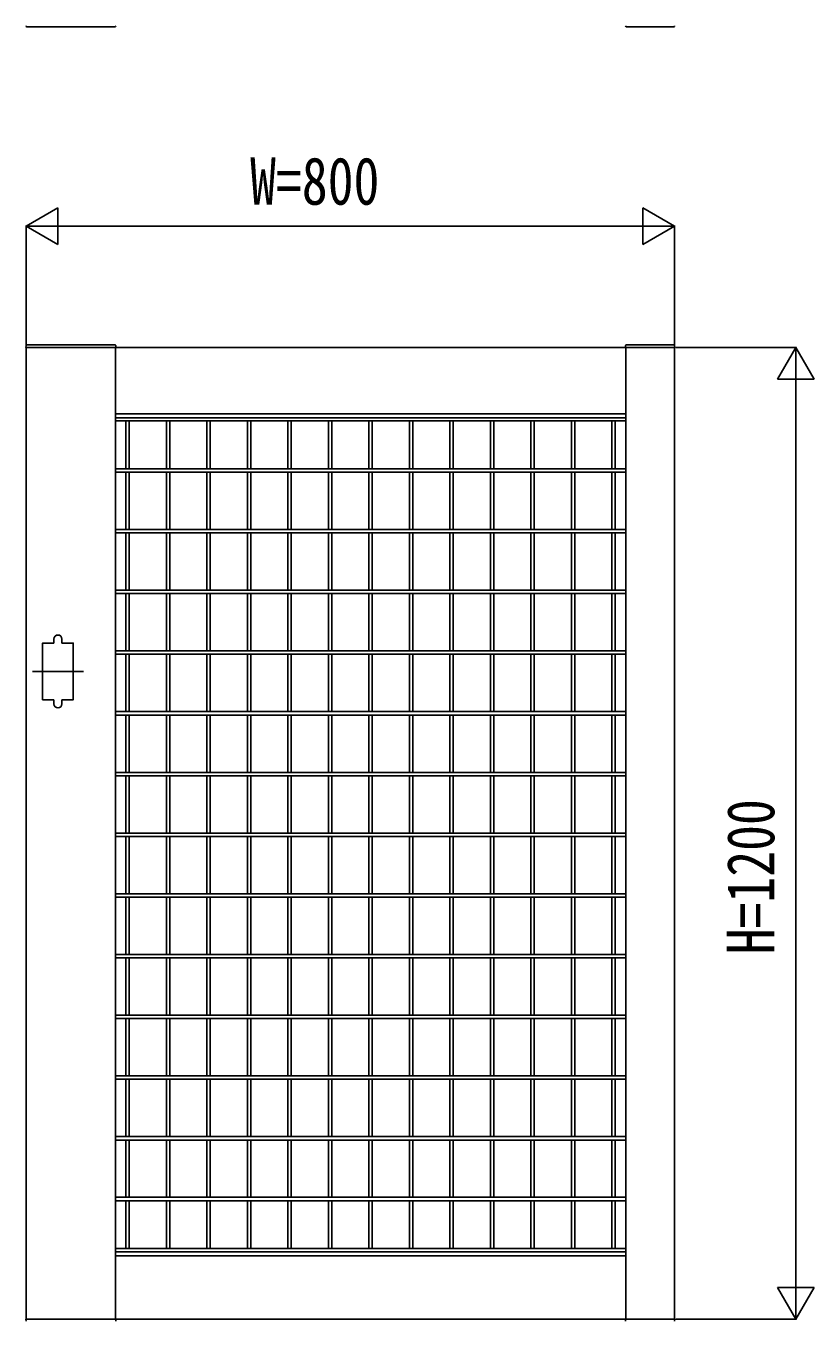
# Model space of a CAD drawing. Units: millimetres, scale not verified. Extents: x -8410 to 8410, y -5940 to 5940.
# Drawn here: x 490 to 1463, y 747 to 2347 of the extents above; entities that cross this region are included whole.
import ezdxf
from ezdxf.enums import TextEntityAlignment as Align

# ---------------------------------------------------------------- set-up
doc = ezdxf.new("R2010")
doc.units = ezdxf.units.MM
doc.header["$LTSCALE"] = 30
doc.layers.add('0-2_YKK_A1', color=4, linetype='Continuous')
doc.layers.add('0-3_YKK_D', color=6, linetype='Continuous')
doc.styles.add('ＭＳ ゴシック', font='')
doc.styles.get('ＭＳ ゴシック').set_extended_font_data('MS Gothic')

msp = doc.modelspace()

# ---------------------------------------------------------------- linework, layer by layer
at = {"layer": '0-2_YKK_A1'}
for p, q in [((490.67, 2346.5), (599.41, 2346.5)), ((1289.41, 2346.5), (1230.67, 2346.5)), ((489.67, 1952.55), (489.54, 1950)), ((490.67, 1953.5), (599.41, 1953.5)), ((600.41, 1952.55), (600.54, 1950)), ((1229.67, 1952.55), (1229.54, 1950)), ((1289.41, 1953.5), (1230.67, 1953.5)), ((1290.41, 1952.55), (1290.54, 1950)), ((489.54, 1950), (600.54, 1950)), ((600.04, 750), (600.04, 1950)), ((1290.54, 1950), (1229.54, 1950)), ((1230.04, 750), (1230.04, 1950)), ((1230.04, 1868.25), (600.04, 1868.25)), ((600.04, 1863.45), (1230.04, 1863.45)), ((600.04, 1859.45), (1230.04, 1859.45)), ((612.94, 1800.35), (612.94, 1859.45)), ((617.14, 1800.35), (617.14, 1859.45)), ((662.94, 1800.35), (662.94, 1859.45)), ((667.14, 1800.35), (667.14, 1859.45)), ((712.94, 1800.35), (712.94, 1859.45)), ((717.14, 1800.35), (717.14, 1859.45)), ((762.94, 1800.35), (762.94, 1859.45)), ((767.14, 1800.35), (767.14, 1859.45)), ((812.94, 1800.35), (812.94, 1859.45)), ((817.14, 1800.35), (817.14, 1859.45)), ((862.94, 1800.35), (862.94, 1859.45)), ((867.14, 1800.35), (867.14, 1859.45)), ((912.94, 1800.35), (912.94, 1859.45)), ((917.14, 1800.35), (917.14, 1859.45)), ((962.94, 1800.35), (962.94, 1859.45)), ((967.14, 1800.35), (967.14, 1859.45)), ((1012.94, 1800.35), (1012.94, 1859.45)), ((1017.14, 1800.35), (1017.14, 1859.45)), ((1062.94, 1800.35), (1062.94, 1859.45)), ((1067.14, 1800.35), (1067.14, 1859.45)), ((1112.94, 1800.35), (1112.94, 1859.45)), ((1117.14, 1800.35), (1117.14, 1859.45)), ((1162.94, 1800.35), (1162.94, 1859.45)), ((1167.14, 1800.35), (1167.14, 1859.45)), ((1212.94, 1800.35), (1212.94, 1859.45)), ((1217.14, 1800.35), (1217.14, 1859.45)), ((600.04, 1800.35), (1230.04, 1800.35)), ((600.04, 1796.15), (1230.04, 1796.15)), ((612.94, 1796.15), (612.94, 1725.35)), ((617.14, 1796.15), (617.14, 1725.35)), ((662.94, 1796.15), (662.94, 1725.35)), ((667.14, 1796.15), (667.14, 1725.35)), ((712.94, 1796.15), (712.94, 1725.35)), ((717.14, 1796.15), (717.14, 1725.35)), ((762.94, 1796.15), (762.94, 1725.35)), ((767.14, 1796.15), (767.14, 1725.35)), ((812.94, 1796.15), (812.94, 1725.35)), ((817.14, 1796.15), (817.14, 1725.35)), ((862.94, 1796.15), (862.94, 1725.35)), ((867.14, 1796.15), (867.14, 1725.35)), ((912.94, 1796.15), (912.94, 1725.35)), ((917.14, 1796.15), (917.14, 1725.35)), ((962.94, 1796.15), (962.94, 1725.35)), ((967.14, 1796.15), (967.14, 1725.35)), ((1012.94, 1796.15), (1012.94, 1725.35)), ((1017.14, 1796.15), (1017.14, 1725.35)), ((1062.94, 1796.15), (1062.94, 1725.35)), ((1067.14, 1796.15), (1067.14, 1725.35)), ((1112.94, 1796.15), (1112.94, 1725.35)), ((1117.14, 1796.15), (1117.14, 1725.35)), ((1162.94, 1796.15), (1162.94, 1725.35)), ((1167.14, 1796.15), (1167.14, 1725.35)), ((1212.94, 1796.15), (1212.94, 1725.35)), ((1217.14, 1796.15), (1217.14, 1725.35)), ((600.04, 1725.35), (1230.04, 1725.35)), ((600.04, 1721.15), (1230.04, 1721.15)), ((612.94, 1721.15), (612.94, 1650.35)), ((617.14, 1721.15), (617.14, 1650.35)), ((662.94, 1721.15), (662.94, 1650.35)), ((667.14, 1721.15), (667.14, 1650.35)), ((712.94, 1721.15), (712.94, 1650.35)), ((717.14, 1721.15), (717.14, 1650.35)), ((762.94, 1721.15), (762.94, 1650.35)), ((767.14, 1721.15), (767.14, 1650.35)), ((812.94, 1721.15), (812.94, 1650.35)), ((817.14, 1721.15), (817.14, 1650.35)), ((862.94, 1721.15), (862.94, 1650.35)), ((867.14, 1721.15), (867.14, 1650.35)), ((912.94, 1721.15), (912.94, 1650.35)), ((917.14, 1721.15), (917.14, 1650.35)), ((962.94, 1721.15), (962.94, 1650.35)), ((967.14, 1721.15), (967.14, 1650.35)), ((1012.94, 1721.15), (1012.94, 1650.35)), ((1017.14, 1721.15), (1017.14, 1650.35)), ((1062.94, 1721.15), (1062.94, 1650.35)), ((1067.14, 1721.15), (1067.14, 1650.35)), ((1112.94, 1721.15), (1112.94, 1650.35)), ((1117.14, 1721.15), (1117.14, 1650.35)), ((1162.94, 1721.15), (1162.94, 1650.35)), ((1167.14, 1721.15), (1167.14, 1650.35)), ((1212.94, 1721.15), (1212.94, 1650.35)), ((1217.14, 1721.15), (1217.14, 1650.35)), ((600.04, 1650.35), (1230.04, 1650.35)), ((600.04, 1646.15), (1230.04, 1646.15)), ((612.94, 1646.15), (612.94, 1575.35)), ((617.14, 1646.15), (617.14, 1575.35)), ((662.94, 1646.15), (662.94, 1575.35)), ((667.14, 1646.15), (667.14, 1575.35)), ((712.94, 1646.15), (712.94, 1575.35)), ((717.14, 1646.15), (717.14, 1575.35)), ((762.94, 1646.15), (762.94, 1575.35)), ((767.14, 1646.15), (767.14, 1575.35)), ((812.94, 1646.15), (812.94, 1575.35)), ((817.14, 1646.15), (817.14, 1575.35)), ((862.94, 1646.15), (862.94, 1575.35)), ((867.14, 1646.15), (867.14, 1575.35)), ((912.94, 1646.15), (912.94, 1575.35)), ((917.14, 1646.15), (917.14, 1575.35)), ((962.94, 1646.15), (962.94, 1575.35)), ((967.14, 1646.15), (967.14, 1575.35)), ((1012.94, 1646.15), (1012.94, 1575.35)), ((1017.14, 1646.15), (1017.14, 1575.35)), ((1062.94, 1646.15), (1062.94, 1575.35)), ((1067.14, 1646.15), (1067.14, 1575.35)), ((1112.94, 1646.15), (1112.94, 1575.35)), ((1117.14, 1646.15), (1117.14, 1575.35)), ((1162.94, 1646.15), (1162.94, 1575.35)), ((1167.14, 1646.15), (1167.14, 1575.35)), ((1212.94, 1646.15), (1212.94, 1575.35)), ((1217.14, 1646.15), (1217.14, 1575.35)), ((524.04, 1585), (524.04, 1590)), ((534.04, 1585), (534.04, 1590)), ((600.04, 1575.35), (1230.04, 1575.35)), ((600.04, 1571.15), (1230.04, 1571.15)), ((612.94, 1571.15), (612.94, 1500.35)), ((617.14, 1571.15), (617.14, 1500.35)), ((662.94, 1571.15), (662.94, 1500.35)), ((667.14, 1571.15), (667.14, 1500.35)), ((712.94, 1571.15), (712.94, 1500.35)), ((717.14, 1571.15), (717.14, 1500.35)), ((762.94, 1571.15), (762.94, 1500.35)), ((767.14, 1571.15), (767.14, 1500.35)), ((812.94, 1571.15), (812.94, 1500.35)), ((817.14, 1571.15), (817.14, 1500.35)), ((862.94, 1571.15), (862.94, 1500.35)), ((867.14, 1571.15), (867.14, 1500.35)), ((912.94, 1571.15), (912.94, 1500.35)), ((917.14, 1571.15), (917.14, 1500.35)), ((962.94, 1571.15), (962.94, 1500.35)), ((967.14, 1571.15), (967.14, 1500.35)), ((1012.94, 1571.15), (1012.94, 1500.35)), ((1017.14, 1571.15), (1017.14, 1500.35)), ((1062.94, 1571.15), (1062.94, 1500.35)), ((1067.14, 1571.15), (1067.14, 1500.35)), ((1112.94, 1571.15), (1112.94, 1500.35)), ((1117.14, 1571.15), (1117.14, 1500.35)), ((1162.94, 1571.15), (1162.94, 1500.35)), ((1167.14, 1571.15), (1167.14, 1500.35)), ((1212.94, 1571.15), (1212.94, 1500.35)), ((1217.14, 1571.15), (1217.14, 1500.35)), ((560.54, 1550), (497.54, 1550)), ((524.04, 1515), (524.04, 1510)), ((534.04, 1515), (534.04, 1510)), ((600.04, 1500.35), (1230.04, 1500.35)), ((600.04, 1496.15), (1230.04, 1496.15)), ((612.94, 1496.15), (612.94, 1425.35)), ((617.14, 1496.15), (617.14, 1425.35)), ((662.94, 1496.15), (662.94, 1425.35)), ((667.14, 1496.15), (667.14, 1425.35)), ((712.94, 1496.15), (712.94, 1425.35)), ((717.14, 1496.15), (717.14, 1425.35)), ((762.94, 1496.15), (762.94, 1425.35)), ((767.14, 1496.15), (767.14, 1425.35)), ((812.94, 1496.15), (812.94, 1425.35)), ((817.14, 1496.15), (817.14, 1425.35)), ((862.94, 1496.15), (862.94, 1425.35)), ((867.14, 1496.15), (867.14, 1425.35)), ((912.94, 1496.15), (912.94, 1425.35)), ((917.14, 1496.15), (917.14, 1425.35)), ((962.94, 1496.15), (962.94, 1425.35)), ((967.14, 1496.15), (967.14, 1425.35)), ((1012.94, 1496.15), (1012.94, 1425.35)), ((1017.14, 1496.15), (1017.14, 1425.35)), ((1062.94, 1496.15), (1062.94, 1425.35)), ((1067.14, 1496.15), (1067.14, 1425.35)), ((1112.94, 1496.15), (1112.94, 1425.35)), ((1117.14, 1496.15), (1117.14, 1425.35)), ((1162.94, 1496.15), (1162.94, 1425.35)), ((1167.14, 1496.15), (1167.14, 1425.35)), ((1212.94, 1496.15), (1212.94, 1425.35)), ((1217.14, 1496.15), (1217.14, 1425.35)), ((600.04, 1425.35), (1230.04, 1425.35)), ((600.04, 1421.15), (1230.04, 1421.15)), ((612.94, 1421.15), (612.94, 1350.35)), ((617.14, 1421.15), (617.14, 1350.35)), ((662.94, 1421.15), (662.94, 1350.35)), ((667.14, 1421.15), (667.14, 1350.35)), ((712.94, 1421.15), (712.94, 1350.35)), ((717.14, 1421.15), (717.14, 1350.35)), ((762.94, 1421.15), (762.94, 1350.35)), ((767.14, 1421.15), (767.14, 1350.35)), ((812.94, 1421.15), (812.94, 1350.35)), ((817.14, 1421.15), (817.14, 1350.35)), ((862.94, 1421.15), (862.94, 1350.35)), ((867.14, 1421.15), (867.14, 1350.35)), ((912.94, 1421.15), (912.94, 1350.35)), ((917.14, 1421.15), (917.14, 1350.35)), ((962.94, 1421.15), (962.94, 1350.35)), ((967.14, 1421.15), (967.14, 1350.35)), ((1012.94, 1421.15), (1012.94, 1350.35)), ((1017.14, 1421.15), (1017.14, 1350.35)), ((1062.94, 1421.15), (1062.94, 1350.35)), ((1067.14, 1421.15), (1067.14, 1350.35)), ((1112.94, 1421.15), (1112.94, 1350.35)), ((1117.14, 1421.15), (1117.14, 1350.35)), ((1162.94, 1421.15), (1162.94, 1350.35)), ((1167.14, 1421.15), (1167.14, 1350.35)), ((1212.94, 1421.15), (1212.94, 1350.35)), ((1217.14, 1421.15), (1217.14, 1350.35)), ((600.04, 1350.35), (1230.04, 1350.35)), ((600.04, 1346.15), (1230.04, 1346.15)), ((612.94, 1346.15), (612.94, 1275.35)), ((617.14, 1346.15), (617.14, 1275.35)), ((662.94, 1346.15), (662.94, 1275.35)), ((667.14, 1346.15), (667.14, 1275.35)), ((712.94, 1346.15), (712.94, 1275.35)), ((717.14, 1346.15), (717.14, 1275.35)), ((762.94, 1346.15), (762.94, 1275.35)), ((767.14, 1346.15), (767.14, 1275.35)), ((812.94, 1346.15), (812.94, 1275.35)), ((817.14, 1346.15), (817.14, 1275.35)), ((862.94, 1346.15), (862.94, 1275.35)), ((867.14, 1346.15), (867.14, 1275.35)), ((912.94, 1346.15), (912.94, 1275.35)), ((917.14, 1346.15), (917.14, 1275.35)), ((962.94, 1346.15), (962.94, 1275.35)), ((967.14, 1346.15), (967.14, 1275.35)), ((1012.94, 1346.15), (1012.94, 1275.35)), ((1017.14, 1346.15), (1017.14, 1275.35)), ((1062.94, 1346.15), (1062.94, 1275.35)), ((1067.14, 1346.15), (1067.14, 1275.35)), ((1112.94, 1346.15), (1112.94, 1275.35)), ((1117.14, 1346.15), (1117.14, 1275.35)), ((1162.94, 1346.15), (1162.94, 1275.35)), ((1167.14, 1346.15), (1167.14, 1275.35)), ((1212.94, 1346.15), (1212.94, 1275.35)), ((1217.14, 1346.15), (1217.14, 1275.35)), ((600.04, 1275.35), (1230.04, 1275.35)), ((600.04, 1271.15), (1230.04, 1271.15)), ((612.94, 1271.15), (612.94, 1200.35)), ((617.14, 1271.15), (617.14, 1200.35)), ((662.94, 1271.15), (662.94, 1200.35)), ((667.14, 1271.15), (667.14, 1200.35)), ((712.94, 1271.15), (712.94, 1200.35)), ((717.14, 1271.15), (717.14, 1200.35)), ((762.94, 1271.15), (762.94, 1200.35)), ((767.14, 1271.15), (767.14, 1200.35)), ((812.94, 1271.15), (812.94, 1200.35)), ((817.14, 1271.15), (817.14, 1200.35)), ((862.94, 1271.15), (862.94, 1200.35)), ((867.14, 1271.15), (867.14, 1200.35)), ((912.94, 1271.15), (912.94, 1200.35)), ((917.14, 1271.15), (917.14, 1200.35)), ((962.94, 1271.15), (962.94, 1200.35)), ((967.14, 1271.15), (967.14, 1200.35)), ((1012.94, 1271.15), (1012.94, 1200.35)), ((1017.14, 1271.15), (1017.14, 1200.35)), ((1062.94, 1271.15), (1062.94, 1200.35)), ((1067.14, 1271.15), (1067.14, 1200.35)), ((1112.94, 1271.15), (1112.94, 1200.35)), ((1117.14, 1271.15), (1117.14, 1200.35)), ((1162.94, 1271.15), (1162.94, 1200.35)), ((1167.14, 1271.15), (1167.14, 1200.35)), ((1212.94, 1271.15), (1212.94, 1200.35)), ((1217.14, 1271.15), (1217.14, 1200.35)), ((600.04, 1200.35), (1230.04, 1200.35)), ((600.04, 1196.15), (1230.04, 1196.15)), ((612.94, 1196.15), (612.94, 1125.35)), ((617.14, 1196.15), (617.14, 1125.35)), ((662.94, 1196.15), (662.94, 1125.35)), ((667.14, 1196.15), (667.14, 1125.35)), ((712.94, 1196.15), (712.94, 1125.35)), ((717.14, 1196.15), (717.14, 1125.35)), ((762.94, 1196.15), (762.94, 1125.35)), ((767.14, 1196.15), (767.14, 1125.35)), ((812.94, 1196.15), (812.94, 1125.35)), ((817.14, 1196.15), (817.14, 1125.35)), ((862.94, 1196.15), (862.94, 1125.35)), ((867.14, 1196.15), (867.14, 1125.35)), ((912.94, 1196.15), (912.94, 1125.35)), ((917.14, 1196.15), (917.14, 1125.35)), ((962.94, 1196.15), (962.94, 1125.35)), ((967.14, 1196.15), (967.14, 1125.35)), ((1012.94, 1196.15), (1012.94, 1125.35)), ((1017.14, 1196.15), (1017.14, 1125.35)), ((1062.94, 1196.15), (1062.94, 1125.35)), ((1067.14, 1196.15), (1067.14, 1125.35)), ((1112.94, 1196.15), (1112.94, 1125.35)), ((1117.14, 1196.15), (1117.14, 1125.35)), ((1162.94, 1196.15), (1162.94, 1125.35)), ((1167.14, 1196.15), (1167.14, 1125.35)), ((1212.94, 1196.15), (1212.94, 1125.35)), ((1217.14, 1196.15), (1217.14, 1125.35)), ((600.04, 1125.35), (1230.04, 1125.35)), ((600.04, 1121.15), (1230.04, 1121.15)), ((612.94, 1121.15), (612.94, 1050.35)), ((617.14, 1121.15), (617.14, 1050.35)), ((662.94, 1121.15), (662.94, 1050.35)), ((667.14, 1121.15), (667.14, 1050.35)), ((712.94, 1121.15), (712.94, 1050.35)), ((717.14, 1121.15), (717.14, 1050.35)), ((762.94, 1121.15), (762.94, 1050.35)), ((767.14, 1121.15), (767.14, 1050.35)), ((812.94, 1121.15), (812.94, 1050.35)), ((817.14, 1121.15), (817.14, 1050.35)), ((862.94, 1121.15), (862.94, 1050.35)), ((867.14, 1121.15), (867.14, 1050.35)), ((912.94, 1121.15), (912.94, 1050.35)), ((917.14, 1121.15), (917.14, 1050.35)), ((962.94, 1121.15), (962.94, 1050.35)), ((967.14, 1121.15), (967.14, 1050.35)), ((1012.94, 1121.15), (1012.94, 1050.35)), ((1017.14, 1121.15), (1017.14, 1050.35)), ((1062.94, 1121.15), (1062.94, 1050.35)), ((1067.14, 1121.15), (1067.14, 1050.35)), ((1112.94, 1121.15), (1112.94, 1050.35)), ((1117.14, 1121.15), (1117.14, 1050.35)), ((1162.94, 1121.15), (1162.94, 1050.35)), ((1167.14, 1121.15), (1167.14, 1050.35)), ((1212.94, 1121.15), (1212.94, 1050.35)), ((1217.14, 1121.15), (1217.14, 1050.35)), ((600.04, 1050.35), (1230.04, 1050.35)), ((600.04, 1046.15), (1230.04, 1046.15)), ((612.94, 1046.15), (612.94, 975.35)), ((617.14, 1046.15), (617.14, 975.35)), ((662.94, 1046.15), (662.94, 975.35)), ((667.14, 1046.15), (667.14, 975.35)), ((712.94, 1046.15), (712.94, 975.35)), ((717.14, 1046.15), (717.14, 975.35)), ((762.94, 1046.15), (762.94, 975.35)), ((767.14, 1046.15), (767.14, 975.35)), ((812.94, 1046.15), (812.94, 975.35)), ((817.14, 1046.15), (817.14, 975.35)), ((862.94, 1046.15), (862.94, 975.35)), ((867.14, 1046.15), (867.14, 975.35)), ((912.94, 1046.15), (912.94, 975.35)), ((917.14, 1046.15), (917.14, 975.35)), ((962.94, 1046.15), (962.94, 975.35)), ((967.14, 1046.15), (967.14, 975.35)), ((1012.94, 1046.15), (1012.94, 975.35)), ((1017.14, 1046.15), (1017.14, 975.35)), ((1062.94, 1046.15), (1062.94, 975.35)), ((1067.14, 1046.15), (1067.14, 975.35)), ((1112.94, 1046.15), (1112.94, 975.35)), ((1117.14, 1046.15), (1117.14, 975.35)), ((1162.94, 1046.15), (1162.94, 975.35)), ((1167.14, 1046.15), (1167.14, 975.35)), ((1212.94, 1046.15), (1212.94, 975.35)), ((1217.14, 1046.15), (1217.14, 975.35)), ((600.04, 975.35), (1230.04, 975.35)), ((600.04, 971.15), (1230.04, 971.15)), ((612.94, 971.15), (612.94, 900.35)), ((617.14, 971.15), (617.14, 900.35)), ((662.94, 971.15), (662.94, 900.35)), ((667.14, 971.15), (667.14, 900.35)), ((712.94, 971.15), (712.94, 900.35)), ((717.14, 971.15), (717.14, 900.35)), ((762.94, 971.15), (762.94, 900.35)), ((767.14, 971.15), (767.14, 900.35)), ((812.94, 971.15), (812.94, 900.35)), ((817.14, 971.15), (817.14, 900.35)), ((862.94, 971.15), (862.94, 900.35)), ((867.14, 971.15), (867.14, 900.35)), ((912.94, 971.15), (912.94, 900.35)), ((917.14, 971.15), (917.14, 900.35)), ((962.94, 971.15), (962.94, 900.35)), ((967.14, 971.15), (967.14, 900.35)), ((1012.94, 971.15), (1012.94, 900.35)), ((1017.14, 971.15), (1017.14, 900.35)), ((1062.94, 971.15), (1062.94, 900.35)), ((1067.14, 971.15), (1067.14, 900.35)), ((1112.94, 971.15), (1112.94, 900.35)), ((1117.14, 971.15), (1117.14, 900.35)), ((1162.94, 971.15), (1162.94, 900.35)), ((1167.14, 971.15), (1167.14, 900.35)), ((1212.94, 971.15), (1212.94, 900.35)), ((1217.14, 971.15), (1217.14, 900.35)), ((600.04, 900.35), (1230.04, 900.35)), ((600.04, 896.15), (1230.04, 896.15)), ((612.94, 896.15), (612.94, 837.05)), ((617.14, 896.15), (617.14, 837.05)), ((662.94, 896.15), (662.94, 837.05)), ((667.14, 896.15), (667.14, 837.05)), ((712.94, 896.15), (712.94, 837.05)), ((717.14, 896.15), (717.14, 837.05)), ((762.94, 896.15), (762.94, 837.05)), ((767.14, 896.15), (767.14, 837.05)), ((812.94, 896.15), (812.94, 837.05)), ((817.14, 896.15), (817.14, 837.05)), ((862.94, 896.15), (862.94, 837.05)), ((867.14, 896.15), (867.14, 837.05)), ((912.94, 896.15), (912.94, 837.05)), ((917.14, 896.15), (917.14, 837.05)), ((962.94, 896.15), (962.94, 837.05)), ((967.14, 896.15), (967.14, 837.05)), ((1012.94, 896.15), (1012.94, 837.05)), ((1017.14, 896.15), (1017.14, 837.05)), ((1062.94, 896.15), (1062.94, 837.05)), ((1067.14, 896.15), (1067.14, 837.05)), ((1112.94, 896.15), (1112.94, 837.05)), ((1117.14, 896.15), (1117.14, 837.05)), ((1162.94, 896.15), (1162.94, 837.05)), ((1167.14, 896.15), (1167.14, 837.05)), ((1212.94, 896.15), (1212.94, 837.05)), ((1217.14, 896.15), (1217.14, 837.05)), ((600.04, 837.05), (1230.04, 837.05)), ((600.04, 833.05), (1230.04, 833.05)), ((1230.04, 828.25), (600.04, 828.25)), ((489.54, 750), (600.54, 750)), ((489.67, 747.45), (489.54, 750)), ((600.41, 747.45), (600.54, 750)), ((1290.54, 750), (1229.54, 750)), ((1229.67, 747.45), (1229.54, 750)), ((1290.41, 747.45), (1290.54, 750))]:
    msp.add_line(p, q, dxfattribs=at)
msp.add_lwpolyline([(1290.04, 750), (1290.04, 1950), (490.04, 1950), (490.04, 750)], close=True, dxfattribs=at)
for points in [[(524.04, 1585), (510.04, 1585), (510.04, 1515), (524.04, 1515)], [(534.04, 1515), (548.04, 1515), (548.04, 1585), (534.04, 1585)]]:
    msp.add_lwpolyline(points, dxfattribs=at)
for centre, radius, start, end in [((490.67, 2347.5), 1, 183, 270), ((599.41, 2347.5), 1, 270, 357), ((1230.67, 2347.5), 1, 183, 270), ((1289.41, 2347.5), 1, 270, 357), ((490.67, 1952.5), 1, 90, 177), ((599.41, 1952.5), 1, 3, 90), ((1230.67, 1952.5), 1, 90, 177), ((1289.41, 1952.5), 1, 3, 90), ((529.04, 1590), 5, 0, 180), ((529.04, 1510), 5, 180, 0)]:
    msp.add_arc(centre, radius, start, end, dxfattribs=at)
at = {"layer": '0-3_YKK_D'}
for p, q in [((490.04, 2100), (529.01, 2122.5)), ((529.01, 2077.5), (529.01, 2122.5)), ((1290.04, 2100), (1251.07, 2122.5)), ((1251.07, 2122.5), (1251.07, 2077.5)), ((490.04, 1952), (490.04, 2101)), ((490.04, 2100), (529.01, 2077.5)), ((490.04, 2100), (567.98, 2100)), ((535.04, 2100), (1245.04, 2100)), ((1290.04, 2100), (1212.1, 2100)), ((1290.04, 2100), (1251.07, 2077.5)), ((1290.04, 1952), (1290.04, 2101)), ((1292.04, 1950), (1441.04, 1950)), ((1440.04, 1950), (1417.54, 1911.03)), ((1440.04, 1950), (1462.54, 1911.03)), ((1440.04, 1950), (1440.04, 1872.06)), ((1417.54, 1911.03), (1462.54, 1911.03)), ((1440.04, 795), (1440.04, 1905)), ((1440.04, 750), (1440.04, 827.94)), ((1440.04, 750), (1417.54, 788.97)), ((1462.54, 788.97), (1417.54, 788.97)), ((1440.04, 750), (1462.54, 788.97)), ((1292.04, 750), (1441.04, 750))]:
    msp.add_line(p, q, dxfattribs=at)

# ---------------------------------------------------------------- texts
at = {"layer": '0-3_YKK_D', "style": 'ＭＳ ゴシック', "width": 0.8}
msp.add_text('W=800', height=58.65, dxfattribs=at).set_placement((766.31, 2109), align=Align.BOTTOM_LEFT)
msp.add_text('H=1200', height=58.65, rotation=90, dxfattribs=at).set_placement((1431.04, 1200.67), align=Align.BOTTOM_LEFT)

doc.saveas('drawing.dxf')
